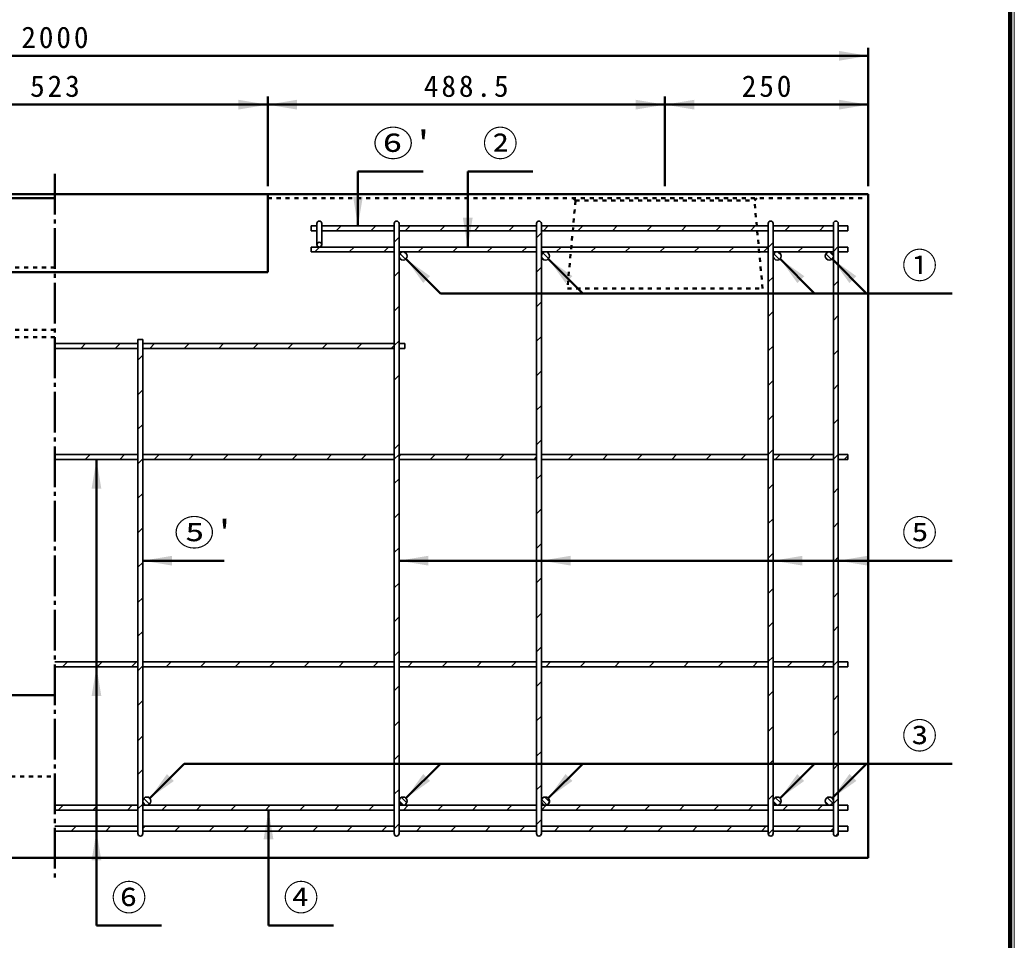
# Model space of a CAD drawing. Units: millimetres, scale not verified. Extents: x 100 to 4105, y 100 to 2870.
# Drawn here: x 2883 to 4105, y 759 to 1890 of the extents above; entities that cross this region are included whole.
import ezdxf
from ezdxf.enums import TextEntityAlignment as Align

# ---------------------------------------------------------------- set-up
doc = ezdxf.new("R2010")
doc.units = ezdxf.units.MM
doc.header["$LTSCALE"] = 5
doc.linetypes.add('USER1', pattern=[2.2, 1, -1.2])
doc.linetypes.add('USER2', pattern=[13.4, 10, -1.2, 1, -1.2])
doc.layers.add('V-nasSTD', color=7, linetype='Continuous', lineweight=35)
doc.styles.add('ＭＳ ゴシック', font='')
doc.styles.get('ＭＳ ゴシック').set_extended_font_data('MS Gothic')

msp = doc.modelspace()

# ---------------------------------------------------------------- hatches: boundary and pattern name
at = {"layer": 'V-nasSTD'}
for points in [[(3889.737, 1839.895), (3925.737, 1845.895), (3889.737, 1851.895)], [(3151.237, 1779.895), (3187.237, 1785.895), (3151.237, 1791.895)], [(3223.237, 1791.895), (3187.237, 1785.895), (3223.237, 1779.895)], [(3639.737, 1779.895), (3675.737, 1785.895), (3639.737, 1791.895)], [(3711.737, 1791.895), (3675.737, 1785.895), (3711.737, 1779.895)], [(3889.737, 1779.895), (3925.737, 1785.895), (3889.737, 1791.895)], [(3304.237, 1672.848), (3298.237, 1636.848), (3292.237, 1672.848)], [(3439.237, 1646.848), (3433.237, 1610.848), (3427.237, 1646.848)], [(3378.486, 1566.614), (3357.272, 1596.313), (3386.971, 1575.1)], [(3553.486, 1566.614), (3532.272, 1596.313), (3561.971, 1575.1)], [(3838.486, 1566.614), (3817.272, 1596.313), (3846.971, 1575.1)], [(3902.486, 1566.614), (3881.272, 1596.313), (3910.971, 1575.1)], [(2982.737, 1313.848), (2976.737, 1349.848), (2970.737, 1313.848)], [(3069.737, 1231.348), (3033.737, 1225.348), (3069.737, 1219.348)], [(3384.737, 1231.348), (3348.737, 1225.348), (3384.737, 1219.348)], [(3559.737, 1231.348), (3523.737, 1225.348), (3559.737, 1219.348)], [(3844.737, 1231.348), (3808.737, 1225.348), (3844.737, 1219.348)], [(3924.737, 1231.348), (3888.737, 1225.348), (3924.737, 1219.348)], [(2982.737, 1058.848), (2976.737, 1094.848), (2970.737, 1058.848)], [(3063.486, 963.082), (3042.272, 933.384), (3071.971, 954.597)], [(3378.486, 963.082), (3357.272, 933.384), (3386.971, 954.597)], [(3553.486, 963.082), (3532.272, 933.384), (3561.971, 954.597)], [(3838.486, 963.082), (3817.272, 933.384), (3846.971, 954.597)], [(3902.486, 963.082), (3881.272, 933.384), (3910.971, 954.597)], [(3194.237, 882.848), (3188.237, 918.848), (3182.237, 882.848)], [(2982.737, 856.848), (2976.737, 892.848), (2970.737, 856.848)]]:
    msp.add_hatch(color=256, dxfattribs=at).paths.add_polyline_path(points)

# ---------------------------------------------------------------- linework, layer by layer
at = {"layer": 'V-nasSTD', "lineweight": 100}
msp.add_line((4100, 105), (4100, 2865), dxfattribs=at)
at = {"layer": 'V-nasSTD', "lineweight": 50}
for p, q in [((1925.737, 1845.895), (3925.737, 1845.895)), ((3925.737, 1685.895), (3925.737, 1855.895)), ((2664.237, 1785.895), (3187.237, 1785.895)), ((3187.237, 1685.895), (3187.237, 1795.895)), ((3187.237, 1785.895), (3675.737, 1785.895)), ((3675.737, 1685.895), (3675.737, 1795.895)), ((3675.737, 1785.895), (3925.737, 1785.895)), ((3298.237, 1703.895), (3378.237, 1703.895)), ((3298.237, 1703.895), (3298.237, 1636.848)), ((3433.237, 1703.895), (3513.237, 1703.895)), ((3433.237, 1703.895), (3433.237, 1610.848)), ((3187.237, 1675.895), (2664.237, 1675.895)), ((3187.237, 1675.895), (3187.237, 1579.895)), ((3187.237, 1675.895), (3925.737, 1675.895)), ((3925.737, 1675.895), (3925.737, 859.895)), ((2925.737, 1670.895), (2664.237, 1670.895)), ((3399.699, 1553.886), (3357.272, 1596.313)), ((3574.699, 1553.886), (3532.272, 1596.313)), ((3859.699, 1553.886), (3817.272, 1596.313)), ((3923.699, 1553.886), (3881.272, 1596.313)), ((3187.237, 1579.895), (2664.237, 1579.895)), ((4028.737, 1553.886), (3399.699, 1553.886)), ((2976.737, 776.848), (2976.737, 1349.848)), ((3033.737, 1225.348), (3133.737, 1225.348)), ((4028.737, 1225.348), (3348.737, 1225.348)), ((2045.737, 1059.895), (2925.737, 1059.895)), ((3084.699, 975.81), (3042.272, 933.384)), ((4028.737, 975.81), (3084.699, 975.81)), ((3399.699, 975.81), (3357.272, 933.384)), ((3574.699, 975.81), (3532.272, 933.384)), ((3859.699, 975.81), (3817.272, 933.384)), ((3923.699, 975.81), (3881.272, 933.384)), ((3188.237, 776.848), (3188.237, 918.848)), ((1925.737, 859.895), (3925.737, 859.895)), ((2976.737, 776.848), (3056.737, 776.848)), ((3188.237, 776.848), (3268.237, 776.848))]:
    msp.add_line(p, q, dxfattribs=at)
at = {"layer": 'V-nasSTD', "linetype": 'USER2', "lineweight": 50}
msp.add_line((2925.737, 1700.895), (2925.737, 834.895), dxfattribs=at)
at = {"layer": 'V-nasSTD', "linetype": 'USER1', "lineweight": 50}
for p, q in [((3187.237, 1670.895), (3925.737, 1670.895)), ((3565.737, 1667.895), (3555.737, 1559.895)), ((3565.737, 1667.895), (3562.737, 1670.895)), ((3565.737, 1667.895), (3785.737, 1667.895)), ((3785.737, 1667.895), (3788.737, 1670.895)), ((3795.737, 1559.895), (3785.737, 1667.895)), ((2925.737, 1585.895), (2670.237, 1585.895)), ((3555.737, 1559.895), (3795.737, 1559.895)), ((2925.737, 1509.176), (2677.424, 1509.176)), ((2925.737, 1499.895), (1925.737, 1499.895)), ((1925.737, 959.895), (2925.737, 959.895))]:
    msp.add_line(p, q, dxfattribs=at)
at = {"layer": 'V-nasSTD'}
for p, q in [((3247.737, 1613.848), (3247.737, 1639.848)), ((3253.737, 1613.848), (3253.737, 1639.848)), ((3342.737, 1639.848), (3342.737, 889.848)), ((3348.737, 1639.848), (3348.737, 889.848)), ((3517.737, 1639.848), (3517.737, 889.848)), ((3523.737, 1639.848), (3523.737, 889.848)), ((3802.737, 1639.848), (3802.737, 889.848)), ((3808.737, 1639.848), (3808.737, 889.848)), ((3882.737, 1639.848), (3882.737, 889.848)), ((3888.737, 1639.848), (3888.737, 889.848)), ((3240.737, 1636.848), (3240.737, 1630.848)), ((3247.737, 1636.848), (3240.737, 1636.848)), ((3240.737, 1630.848), (3247.737, 1630.848)), ((3253.737, 1636.848), (3342.737, 1636.848)), ((3253.737, 1630.848), (3342.737, 1630.848)), ((3271.622, 1630.848), (3277.622, 1636.848)), ((3314.049, 1630.848), (3320.049, 1636.848)), ((3348.737, 1636.848), (3517.737, 1636.848)), ((3348.737, 1630.848), (3517.737, 1630.848)), ((3356.475, 1630.848), (3362.475, 1636.848)), ((3398.902, 1630.848), (3404.902, 1636.848)), ((3441.328, 1630.848), (3447.328, 1636.848)), ((3483.754, 1630.848), (3489.754, 1636.848)), ((3523.737, 1628.359), (3517.737, 1622.359)), ((3523.737, 1636.848), (3802.737, 1636.848)), ((3523.737, 1630.848), (3802.737, 1630.848)), ((3532.181, 1636.848), (3526.181, 1630.848)), ((3574.607, 1636.848), (3568.607, 1630.848)), ((3617.034, 1636.848), (3611.034, 1630.848)), ((3659.46, 1636.848), (3653.46, 1630.848)), ((3695.886, 1630.848), (3701.886, 1636.848)), ((3738.313, 1630.848), (3744.313, 1636.848)), ((3780.739, 1630.848), (3786.739, 1636.848)), ((3808.737, 1636.848), (3882.737, 1636.848)), ((3808.737, 1630.848), (3882.737, 1630.848)), ((3823.166, 1630.848), (3829.166, 1636.848)), ((3865.592, 1630.848), (3871.592, 1636.848)), ((3888.737, 1636.848), (3900.737, 1636.848)), ((3888.737, 1630.848), (3900.737, 1630.848)), ((3900.737, 1636.848), (3900.737, 1630.848)), ((3348.737, 1623.065), (3342.737, 1617.065)), ((3808.737, 1616.374), (3802.737, 1610.374)), ((3342.737, 1610.848), (3240.737, 1610.848)), ((3240.737, 1610.848), (3240.737, 1604.848)), ((3240.737, 1604.848), (3342.737, 1604.848)), ((3251.122, 1610.848), (3245.122, 1604.848)), ((3253.708, 1613.434), (3251.151, 1610.877)), ((3287.549, 1604.848), (3293.549, 1610.848)), ((3329.975, 1604.848), (3335.975, 1610.848)), ((3348.737, 1610.848), (3517.737, 1610.848)), ((3348.737, 1604.848), (3517.737, 1604.848)), ((3349.785, 1602.912), (3356.8, 1595.897)), ((3355.113, 1604.655), (3358.544, 1601.224)), ((3372.402, 1604.848), (3378.402, 1610.848)), ((3414.828, 1604.848), (3420.828, 1610.848)), ((3457.254, 1604.848), (3463.254, 1610.848)), ((3499.681, 1604.848), (3505.681, 1610.848)), ((3523.737, 1610.848), (3802.737, 1610.848)), ((3523.737, 1604.848), (3802.737, 1604.848)), ((3525.674, 1603.8), (3532.689, 1596.785)), ((3542.107, 1604.848), (3548.107, 1610.848)), ((3590.534, 1610.848), (3584.534, 1604.848)), ((3632.96, 1610.848), (3626.96, 1604.848)), ((3669.386, 1604.848), (3675.386, 1610.848)), ((3711.813, 1604.848), (3717.813, 1610.848)), ((3754.239, 1604.848), (3760.239, 1610.848)), ((3796.666, 1604.848), (3802.666, 1610.848)), ((3808.737, 1610.848), (3882.737, 1610.848)), ((3808.737, 1604.848), (3882.737, 1604.848)), ((3809.624, 1602.692), (3816.581, 1595.736)), ((3814.617, 1604.77), (3818.659, 1600.729)), ((3839.092, 1604.848), (3845.092, 1610.848)), ((3873.482, 1602.474), (3880.363, 1595.593)), ((3878.2, 1604.827), (3882.715, 1600.312)), ((3881.518, 1604.848), (3882.737, 1606.067)), ((3888.737, 1611.521), (3882.737, 1605.521)), ((3888.737, 1610.848), (3900.737, 1610.848)), ((3888.737, 1604.848), (3900.737, 1604.848)), ((3900.737, 1610.848), (3900.737, 1604.848)), ((3523.93, 1598.473), (3527.361, 1595.041)), ((3348.737, 1580.638), (3342.737, 1574.638)), ((3523.737, 1585.933), (3517.737, 1579.933)), ((3808.737, 1573.948), (3802.737, 1567.948)), ((3888.737, 1569.095), (3882.737, 1563.095)), ((3523.737, 1543.506), (3517.737, 1537.506)), ((3348.737, 1538.212), (3342.737, 1532.212)), ((3808.737, 1531.521), (3802.737, 1525.521)), ((3888.737, 1526.669), (3882.737, 1520.669)), ((2925.737, 1492.303), (3027.737, 1492.303)), ((2957.417, 1486.303), (2963.417, 1492.303)), ((2999.843, 1486.303), (3005.843, 1492.303)), ((3027.737, 1497.303), (3027.737, 889.801)), ((3027.737, 1497.303), (3033.737, 1497.303)), ((3033.737, 1497.303), (3033.737, 889.801)), ((3033.737, 1492.303), (3342.737, 1492.303)), ((3048.27, 1492.303), (3042.27, 1486.303)), ((3084.696, 1486.303), (3090.696, 1492.303)), ((3127.122, 1486.303), (3133.122, 1492.303)), ((3169.549, 1486.303), (3175.549, 1492.303)), ((3211.975, 1486.303), (3217.975, 1492.303)), ((3254.402, 1486.303), (3260.402, 1492.303)), ((3296.828, 1486.303), (3302.828, 1492.303)), ((3348.737, 1495.785), (3342.737, 1489.785)), ((3348.737, 1492.303), (3355.737, 1492.303)), ((3355.737, 1492.303), (3355.737, 1486.303)), ((3523.737, 1501.08), (3517.737, 1495.08)), ((2925.737, 1486.303), (3027.737, 1486.303)), ((3033.737, 1486.303), (3342.737, 1486.303)), ((3339.254, 1486.303), (3342.737, 1489.785)), ((3348.737, 1486.303), (3355.737, 1486.303)), ((3808.737, 1489.095), (3802.737, 1483.095)), ((3888.737, 1484.242), (3882.737, 1478.242)), ((3033.737, 1477.77), (3027.737, 1471.77)), ((3523.737, 1458.653), (3517.737, 1452.653)), ((3348.737, 1453.359), (3342.737, 1447.359)), ((3808.737, 1446.669), (3802.737, 1440.669)), ((3033.737, 1435.344), (3027.737, 1429.344)), ((3888.737, 1441.816), (3882.737, 1435.816)), ((3523.737, 1416.227), (3517.737, 1410.227)), ((3808.737, 1404.242), (3802.737, 1398.242)), ((3888.737, 1399.389), (3882.737, 1393.389)), ((3033.737, 1392.917), (3027.737, 1386.917)), ((3523.737, 1373.801), (3517.737, 1367.801)), ((3348.737, 1368.506), (3342.737, 1362.506)), ((3808.737, 1361.816), (3802.737, 1355.816)), ((2925.737, 1355.848), (3027.737, 1355.848)), ((2925.737, 1355.169), (2926.417, 1355.848)), ((2925.737, 1349.848), (3027.737, 1349.848)), ((2962.843, 1349.848), (2968.843, 1355.848)), ((3005.27, 1349.848), (3011.27, 1355.848)), ((3033.737, 1350.491), (3027.737, 1344.491)), ((3033.737, 1355.848), (3342.737, 1355.848)), ((3033.737, 1349.848), (3342.737, 1349.848)), ((3047.696, 1349.848), (3053.696, 1355.848)), ((3090.122, 1349.848), (3096.122, 1355.848)), ((3132.549, 1349.848), (3138.549, 1355.848)), ((3174.975, 1349.848), (3180.975, 1355.848)), ((3217.402, 1349.848), (3223.402, 1355.848)), ((3259.828, 1349.848), (3265.828, 1355.848)), ((3302.254, 1349.848), (3308.254, 1355.848)), ((3348.737, 1355.933), (3342.737, 1349.933)), ((3348.737, 1355.848), (3517.737, 1355.848)), ((3350.681, 1355.848), (3348.737, 1353.905)), ((3348.737, 1349.848), (3517.737, 1349.848)), ((3387.107, 1349.848), (3393.107, 1355.848)), ((3429.534, 1349.848), (3435.534, 1355.848)), ((3471.96, 1349.848), (3477.96, 1355.848)), ((3514.386, 1349.848), (3517.737, 1353.199)), ((3523.737, 1355.848), (3802.737, 1355.848)), ((3523.737, 1349.848), (3802.737, 1349.848)), ((3562.813, 1355.848), (3556.813, 1349.848)), ((3599.239, 1349.848), (3605.239, 1355.848)), ((3641.666, 1349.848), (3647.666, 1355.848)), ((3684.092, 1349.848), (3690.092, 1355.848)), ((3726.518, 1349.848), (3732.518, 1355.848)), ((3768.945, 1349.848), (3774.945, 1355.848)), ((3808.737, 1355.848), (3882.737, 1355.848)), ((3808.737, 1349.848), (3882.737, 1349.848)), ((3811.371, 1349.848), (3817.371, 1355.848)), ((3853.798, 1349.848), (3859.798, 1355.848)), ((3888.737, 1355.941), (3882.737, 1349.941)), ((3888.737, 1355.848), (3900.737, 1355.848)), ((3888.737, 1349.848), (3900.737, 1349.848)), ((3896.224, 1349.848), (3900.737, 1354.361)), ((3900.737, 1355.848), (3900.737, 1349.848)), ((3348.737, 1326.08), (3342.737, 1320.08)), ((3523.737, 1331.374), (3517.737, 1325.374)), ((3033.737, 1308.065), (3027.737, 1302.065)), ((3808.737, 1319.389), (3802.737, 1313.389)), ((3888.737, 1314.536), (3882.737, 1308.536)), ((3348.737, 1283.653), (3342.737, 1277.653)), ((3523.737, 1288.948), (3517.737, 1282.948)), ((3808.737, 1276.963), (3802.737, 1270.963)), ((3888.737, 1272.11), (3882.737, 1266.11)), ((3033.737, 1265.638), (3027.737, 1259.638)), ((3348.737, 1241.227), (3342.737, 1235.227)), ((3523.737, 1246.521), (3517.737, 1240.521)), ((3033.737, 1223.212), (3027.737, 1217.212)), ((3808.737, 1234.536), (3802.737, 1228.536)), ((3888.737, 1229.684), (3882.737, 1223.684)), ((3523.737, 1204.095), (3517.737, 1198.095)), ((3348.737, 1197.779), (3342.737, 1191.779)), ((3808.737, 1191.089), (3802.737, 1185.089)), ((3888.737, 1186.236), (3882.737, 1180.236)), ((3033.737, 1179.764), (3027.737, 1173.764)), ((3348.737, 1156.374), (3342.737, 1150.374)), ((3523.737, 1160.647), (3517.737, 1154.647)), ((3808.737, 1149.684), (3802.737, 1143.684)), ((3033.737, 1138.359), (3027.737, 1132.359)), ((3888.737, 1144.831), (3882.737, 1138.831)), ((3348.737, 1113.948), (3342.737, 1107.948)), ((3523.737, 1119.242), (3517.737, 1113.242)), ((2925.737, 1100.848), (3027.737, 1100.848)), ((2935.122, 1094.848), (2941.122, 1100.848)), ((2977.549, 1094.848), (2983.549, 1100.848)), ((3019.975, 1094.848), (3025.975, 1100.848)), ((3033.737, 1100.848), (3342.737, 1100.848)), ((3062.402, 1094.848), (3068.402, 1100.848)), ((3104.828, 1094.848), (3110.828, 1100.848)), ((3147.254, 1094.848), (3153.254, 1100.848)), ((3189.681, 1094.848), (3195.681, 1100.848)), ((3232.107, 1094.848), (3238.107, 1100.848)), ((3274.534, 1094.848), (3280.534, 1100.848)), ((3316.96, 1094.848), (3322.96, 1100.848)), ((3348.737, 1100.848), (3517.737, 1100.848)), ((3365.386, 1100.848), (3359.386, 1094.848)), ((3401.813, 1094.848), (3407.813, 1100.848)), ((3444.239, 1094.848), (3450.239, 1100.848)), ((3486.666, 1094.848), (3492.666, 1100.848)), ((3523.737, 1100.848), (3802.737, 1100.848)), ((3529.092, 1094.848), (3535.092, 1100.848)), ((3571.518, 1094.848), (3577.518, 1100.848)), ((3613.945, 1094.848), (3619.945, 1100.848)), ((3656.371, 1094.848), (3662.371, 1100.848)), ((3698.798, 1094.848), (3704.798, 1100.848)), ((3741.224, 1094.848), (3747.224, 1100.848)), ((3783.65, 1094.848), (3789.65, 1100.848)), ((3808.737, 1107.257), (3802.737, 1101.257)), ((3808.737, 1100.848), (3882.737, 1100.848)), ((3826.077, 1094.848), (3832.077, 1100.848)), ((3868.503, 1094.848), (3874.503, 1100.848)), ((3888.737, 1102.404), (3882.737, 1096.404)), ((3888.737, 1100.848), (3900.737, 1100.848)), ((3900.737, 1100.848), (3900.737, 1094.848)), ((2925.737, 1094.848), (3027.737, 1094.848)), ((3033.737, 1095.933), (3027.737, 1089.933)), ((3033.737, 1094.848), (3342.737, 1094.848)), ((3348.737, 1094.848), (3517.737, 1094.848)), ((3523.737, 1094.848), (3802.737, 1094.848)), ((3808.737, 1094.848), (3882.737, 1094.848)), ((3888.737, 1094.848), (3900.737, 1094.848)), ((3523.737, 1076.816), (3517.737, 1070.816)), ((3348.737, 1071.521), (3342.737, 1065.521)), ((3808.737, 1064.831), (3802.737, 1058.831)), ((3033.737, 1053.506), (3027.737, 1047.506)), ((3888.737, 1059.978), (3882.737, 1053.978)), ((3348.737, 1028.074), (3342.737, 1022.074)), ((3523.737, 1034.389), (3517.737, 1028.389)), ((3808.737, 1021.383), (3802.737, 1015.383)), ((3888.737, 1016.53), (3882.737, 1010.53)), ((3033.737, 1010.058), (3027.737, 1004.058)), ((3523.737, 990.942), (3517.737, 984.942)), ((3348.737, 986.669), (3342.737, 980.669)), ((3808.737, 979.978), (3802.737, 973.978)), ((3033.737, 968.653), (3027.737, 962.653)), ((3888.737, 975.125), (3882.737, 969.125)), ((3348.737, 944.242), (3342.737, 938.242)), ((3523.737, 949.536), (3517.737, 943.536)), ((3034.834, 932.974), (3041.863, 925.946)), ((3040.273, 934.607), (3043.495, 931.384)), ((3348.748, 930.187), (3354.076, 924.86)), ((3351.626, 934.381), (3358.269, 927.737)), ((3524.07, 931.642), (3530.531, 925.181)), ((3527.991, 934.792), (3533.681, 929.102)), ((3808.737, 937.552), (3802.737, 931.552)), ((3808.737, 929.818), (3813.706, 924.848)), ((3811.372, 934.254), (3818.142, 927.484)), ((3872.754, 929.441), (3877.329, 924.865)), ((3875.143, 934.123), (3882.011, 927.254)), ((3888.737, 932.699), (3882.737, 926.699)), ((2925.737, 924.848), (3027.737, 924.848)), ((2925.737, 918.848), (3027.737, 918.848)), ((2929.834, 918.848), (2935.834, 924.848)), ((2972.26, 918.848), (2978.26, 924.848)), ((3014.687, 918.848), (3020.687, 924.848)), ((3033.737, 926.227), (3027.737, 920.227)), ((3033.737, 924.848), (3342.737, 924.848)), ((3033.737, 918.848), (3342.737, 918.848)), ((3063.113, 924.848), (3057.113, 918.848)), ((3105.539, 924.848), (3099.539, 918.848)), ((3147.966, 924.848), (3141.966, 918.848)), ((3184.392, 918.848), (3190.392, 924.848)), ((3226.819, 918.848), (3232.819, 924.848)), ((3269.245, 918.848), (3275.245, 924.848)), ((3311.671, 918.848), (3317.671, 924.848)), ((3348.737, 924.848), (3517.737, 924.848)), ((3348.737, 918.848), (3517.737, 918.848)), ((3354.098, 918.848), (3360.098, 924.848)), ((3396.524, 918.848), (3402.524, 924.848)), ((3438.951, 918.848), (3444.951, 924.848)), ((3481.377, 918.848), (3487.377, 924.848)), ((3523.737, 924.848), (3802.737, 924.848)), ((3523.737, 918.848), (3802.737, 918.848)), ((3523.803, 918.848), (3529.803, 924.848)), ((3566.23, 918.848), (3572.23, 924.848)), ((3608.656, 918.848), (3614.656, 924.848)), ((3651.083, 918.848), (3657.083, 924.848)), ((3693.509, 918.848), (3699.509, 924.848)), ((3735.936, 918.848), (3741.936, 924.848)), ((3778.362, 918.848), (3784.362, 924.848)), ((3808.737, 924.848), (3882.737, 924.848)), ((3808.737, 918.848), (3882.737, 918.848)), ((3820.788, 918.848), (3826.788, 924.848)), ((3863.215, 918.848), (3869.215, 924.848)), ((3888.737, 924.848), (3900.737, 924.848)), ((3888.737, 918.848), (3900.737, 918.848)), ((3900.737, 924.848), (3900.737, 918.848)), ((3523.737, 907.11), (3517.737, 901.11)), ((2925.737, 898.848), (3027.737, 898.848)), ((2925.737, 892.848), (3027.737, 892.848)), ((2945.754, 892.848), (2951.754, 898.848)), ((2988.181, 892.848), (2994.181, 898.848)), ((3033.737, 898.848), (3342.737, 898.848)), ((3036.607, 898.848), (3033.737, 895.978)), ((3033.737, 892.848), (3342.737, 892.848)), ((3079.034, 898.848), (3073.034, 892.848)), ((3121.46, 898.848), (3115.46, 892.848)), ((3157.886, 892.848), (3163.886, 898.848)), ((3200.313, 892.848), (3206.313, 898.848)), ((3242.739, 892.848), (3248.739, 898.848)), ((3285.166, 892.848), (3291.166, 898.848)), ((3327.592, 892.848), (3333.592, 898.848)), ((3348.737, 901.816), (3342.737, 895.816)), ((3348.737, 898.848), (3517.737, 898.848)), ((3348.737, 892.848), (3517.737, 892.848)), ((3370.018, 892.848), (3376.018, 898.848)), ((3412.445, 892.848), (3418.445, 898.848)), ((3454.871, 892.848), (3460.871, 898.848)), ((3497.298, 892.848), (3503.298, 898.848)), ((3523.737, 898.848), (3802.737, 898.848)), ((3523.737, 892.848), (3802.737, 892.848)), ((3539.724, 892.848), (3545.724, 898.848)), ((3582.151, 892.848), (3588.151, 898.848)), ((3624.577, 892.848), (3630.577, 898.848)), ((3667.003, 892.848), (3673.003, 898.848)), ((3709.43, 892.848), (3715.43, 898.848)), ((3751.856, 892.848), (3757.856, 898.848)), ((3794.283, 892.848), (3800.283, 898.848)), ((3808.737, 895.125), (3802.737, 889.125)), ((3808.737, 898.848), (3882.737, 898.848)), ((3808.737, 892.848), (3882.737, 892.848)), ((3836.709, 892.848), (3842.709, 898.848)), ((3879.135, 892.848), (3882.737, 896.45)), ((3888.737, 898.848), (3900.737, 898.848)), ((3888.737, 892.848), (3900.737, 892.848)), ((3900.737, 898.848), (3900.737, 892.848)), ((3888.737, 890.272), (3885.339, 886.875))]:
    msp.add_line(p, q, dxfattribs=at)
at = {"layer": 'V-nasSTD', "lineweight": 13}
msp.add_lwpolyline([(100, 100), (100, 2870), (4105, 2870), (4105, 100)], close=True, dxfattribs=at)
at = {"layer": 'V-nasSTD'}
for centre, radius in [((3250.737, 1613.848), 3), ((3353.737, 1599.848), 5), ((3528.737, 1599.848), 5), ((3813.737, 1599.848), 5), ((3877.737, 1599.848), 5), ((3038.737, 929.848), 5), ((3353.737, 929.848), 5), ((3528.737, 929.848), 5), ((3813.737, 929.848), 5), ((3877.737, 929.848), 5)]:
    msp.add_circle(centre, radius, dxfattribs=at)
for centre, radius, start, end in [((3250.737, 1639.848), 3, 0, 180), ((3345.737, 1639.848), 3, 0, 180), ((3520.737, 1639.848), 3, 0, 180), ((3805.737, 1639.848), 3, 0, 180), ((3885.737, 1639.848), 3, 0, 180), ((3353.737, 1599.848), 5, 90, 180), ((3353.737, 1599.848), 5, 180, 90), ((3528.737, 1599.848), 5, 180, 90), ((3528.737, 1599.848), 5, 90, 180), ((3813.737, 1599.848), 5, 90, 180), ((3813.737, 1599.848), 5, 180, 90), ((3877.737, 1599.848), 5, 90, 0), ((3877.737, 1599.848), 5, 0, 90), ((3038.737, 929.848), 5, 270, 180), ((3038.737, 929.848), 5, 180, 270), ((3353.737, 929.848), 5, 270, 180), ((3353.737, 929.848), 5, 180, 270), ((3528.737, 929.848), 5, 282.04146, 180), ((3528.737, 929.848), 5, 180, 270), ((3813.737, 929.848), 5, 270, 180), ((3813.737, 929.848), 5, 180, 270), ((3877.737, 929.848), 5, 0, 270), ((3877.737, 929.848), 5, 270, 0), ((3528.737, 929.848), 5, 270, 282.04146), ((3030.737, 889.848), 3, 180, 0), ((3345.737, 889.848), 3, 180, 0), ((3520.737, 889.848), 3, 180, 0), ((3805.737, 889.848), 3, 180, 0), ((3885.737, 889.848), 3, 180, 0)]:
    msp.add_arc(centre, radius, start, end, dxfattribs=at)

# ---------------------------------------------------------------- texts
at = {"layer": 'V-nasSTD', "style": 'ＭＳ ゴシック', "width": 1.15}
for s, p in [("⑥'", (3316.637, 1754.095)), ("⑤'", (3072.137, 1275.548))]:
    msp.add_text(s, height=31.67, dxfattribs=at).set_placement(p, align=Align.TOP_LEFT)
at = {"layer": 'V-nasSTD', "style": 'ＭＳ ゴシック'}
for s, p in [('②', (3451.637, 1754.095)), ('①', (3967.137, 1604.086)), ('⑤', (3967.137, 1275.548)), ('③', (3967.137, 1026.01)), ('⑥', (2995.137, 827.048)), ('④', (3206.637, 827.048))]:
    msp.add_text(s, height=31.67, dxfattribs=at).set_placement(p, align=Align.TOP_LEFT)
at = {"layer": 'V-nasSTD', "char_height": 26.39, "attachment_point": 1, "style": 'ＭＳ ゴシック'}
for s, insert in [('\\T1.2;2000', (2884.337, 1881.895)), ('\\T1.2;523', (2895.137, 1821.895)), ('\\T1.2;488.5', (3379.287, 1821.895)), ('\\T1.2;250', (3770.137, 1821.895))]:
    msp.add_mtext(s, dxfattribs=dict(at, insert=insert))

doc.saveas('drawing.dxf')
